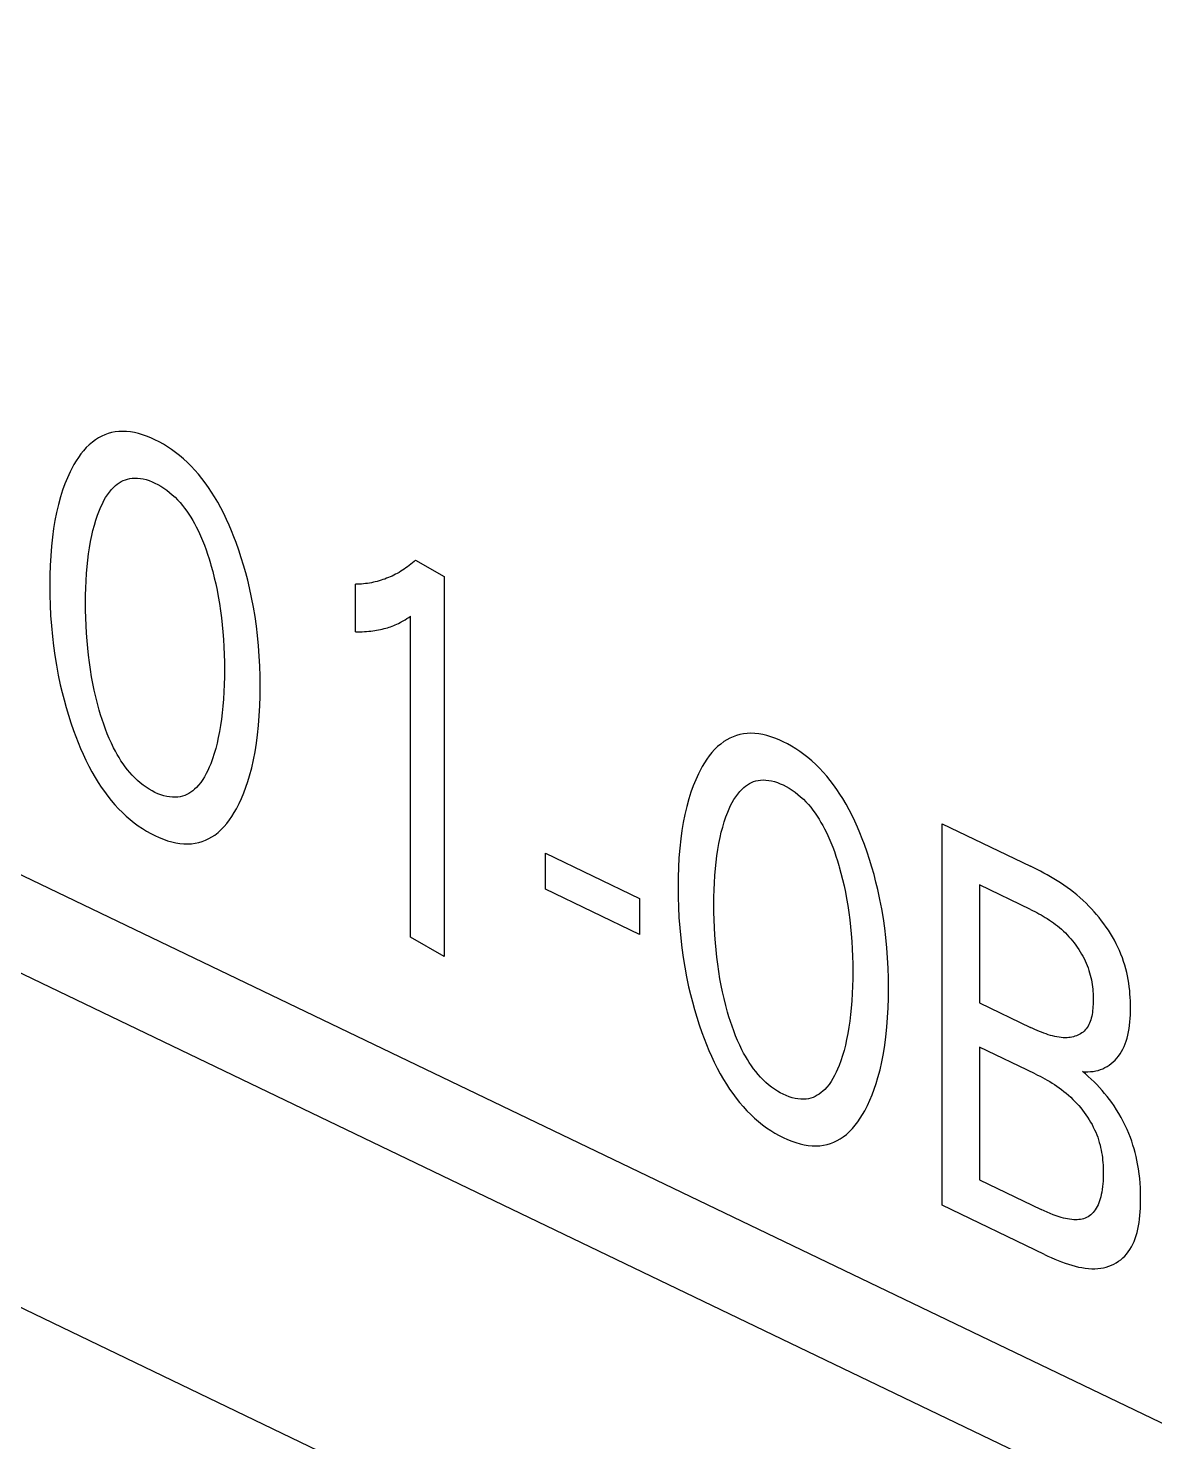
# Model space of a CAD drawing. Extents: x 0 to 420, y 0 to 297.
# Drawn here: x 196.23 to 200.33, y 119.11 to 124.26 of the extents above; entities that cross this region are included whole.
import ezdxf

# ---------------------------------------------------------------- set-up
doc = ezdxf.new("R2010")
doc.units = 0
doc.header["$LTSCALE"] = 23.1
doc.layers.add('40000_ISO', color=7, linetype='CONTINUOUS')

msp = doc.modelspace()

# ---------------------------------------------------------------- linework, layer by layer
at = {"layer": '40000_ISO', "color": 7, "linetype": 'CONTINUOUS'}
for p, q in [((151.239, 142.7894), (204.6505, 117.1157)), ((151.4456, 142.3318), (204.8571, 116.6581)), ((196.4982, 122.7713), (196.487, 122.7653)), ((196.5098, 122.7764), (196.4982, 122.7713)), ((196.5219, 122.7808), (196.5098, 122.7764)), ((196.5345, 122.7842), (196.5219, 122.7808)), ((196.5474, 122.7867), (196.5345, 122.7842)), ((196.5608, 122.7883), (196.5474, 122.7867)), ((196.5746, 122.7888), (196.5608, 122.7883)), ((196.5885, 122.7882), (196.5746, 122.7888)), ((196.6027, 122.7867), (196.5885, 122.7882)), ((196.6172, 122.7842), (196.6027, 122.7867)), ((196.6319, 122.7807), (196.6172, 122.7842)), ((196.6468, 122.7763), (196.6319, 122.7807)), ((196.6618, 122.7711), (196.6468, 122.7763)), ((196.677, 122.765), (196.6618, 122.7711)), ((196.4323, 122.7185), (196.4228, 122.7066)), ((196.4423, 122.7297), (196.4323, 122.7185)), ((196.453, 122.7402), (196.4423, 122.7297)), ((196.4643, 122.7499), (196.453, 122.7402)), ((196.4763, 122.7586), (196.4643, 122.7499)), ((196.487, 122.7653), (196.4763, 122.7586)), ((196.6921, 122.7581), (196.677, 122.765)), ((196.7073, 122.7504), (196.6921, 122.7581)), ((196.7225, 122.7419), (196.7073, 122.7504)), ((196.7376, 122.7327), (196.7225, 122.7419)), ((196.7525, 122.7228), (196.7376, 122.7327)), ((196.7673, 122.7121), (196.7525, 122.7228)), ((196.3973, 122.6677), (196.3946, 122.6628)), ((196.4053, 122.6811), (196.3973, 122.6677)), ((196.4138, 122.6941), (196.4053, 122.6811)), ((196.4228, 122.7066), (196.4138, 122.6941)), ((196.7818, 122.7006), (196.7673, 122.7121)), ((196.796, 122.6885), (196.7818, 122.7006)), ((196.81, 122.6757), (196.796, 122.6885)), ((196.8237, 122.6619), (196.81, 122.6757)), ((196.3735, 122.62), (196.3643, 122.5975)), ((196.3836, 122.6418), (196.3735, 122.62)), ((196.3946, 122.6628), (196.3836, 122.6418)), ((196.5765, 122.6096), (196.5843, 122.6128)), ((196.5843, 122.6128), (196.5924, 122.6154)), ((196.5924, 122.6154), (196.6009, 122.6174)), ((196.6009, 122.6174), (196.6096, 122.6186)), ((196.6096, 122.6186), (196.6192, 122.6191)), ((196.6192, 122.6191), (196.629, 122.6188)), ((196.629, 122.6188), (196.6391, 122.6176)), ((196.6391, 122.6176), (196.6495, 122.6157)), ((196.6495, 122.6157), (196.66, 122.6131)), ((196.66, 122.6131), (196.6706, 122.6097)), ((196.8371, 122.6475), (196.8237, 122.6619)), ((196.8501, 122.6325), (196.8371, 122.6475)), ((196.8627, 122.617), (196.8501, 122.6325)), ((196.8748, 122.601), (196.8627, 122.617)), ((196.356, 122.5743), (196.3484, 122.5504)), ((196.3643, 122.5975), (196.356, 122.5743)), ((196.5192, 122.558), (196.5263, 122.5678)), ((196.5263, 122.5678), (196.534, 122.5771)), ((196.534, 122.5771), (196.5423, 122.5857)), ((196.5423, 122.5857), (196.5485, 122.5914)), ((196.5485, 122.5914), (196.5551, 122.5966)), ((196.5551, 122.5966), (196.5619, 122.6014)), ((196.5619, 122.6014), (196.5691, 122.6058)), ((196.5691, 122.6058), (196.5765, 122.6096)), ((196.6706, 122.6097), (196.6813, 122.6055)), ((196.6813, 122.6055), (196.6921, 122.6007)), ((196.6921, 122.6007), (196.7029, 122.5952)), ((196.7029, 122.5952), (196.7136, 122.589)), ((196.7136, 122.589), (196.7243, 122.5822)), ((196.7243, 122.5822), (196.7348, 122.5747)), ((196.7348, 122.5747), (196.7451, 122.5667)), ((196.7451, 122.5667), (196.7552, 122.5581)), ((196.8864, 122.5847), (196.8748, 122.601)), ((196.8976, 122.568), (196.8864, 122.5847)), ((196.9082, 122.551), (196.8976, 122.568)), ((196.3407, 122.5225), (196.334, 122.4939)), ((196.3484, 122.5504), (196.3407, 122.5225)), ((196.4902, 122.502), (196.4952, 122.5139)), ((196.4952, 122.5139), (196.5006, 122.5255)), ((196.5006, 122.5255), (196.5064, 122.5368)), ((196.5064, 122.5368), (196.5125, 122.5476)), ((196.5125, 122.5476), (196.5192, 122.558)), ((196.7552, 122.5581), (196.7651, 122.549)), ((196.7651, 122.549), (196.7746, 122.5393)), ((196.7746, 122.5393), (196.7834, 122.5296)), ((196.7834, 122.5296), (196.7918, 122.5196)), ((196.7918, 122.5196), (196.7999, 122.5092)), ((196.7999, 122.5092), (196.8077, 122.4985)), ((196.9202, 122.5307), (196.9082, 122.551)), ((196.9315, 122.5102), (196.9202, 122.5307)), ((196.9421, 122.4895), (196.9315, 122.5102)), ((196.3282, 122.4646), (196.3232, 122.4348)), ((196.334, 122.4939), (196.3282, 122.4646)), ((196.4716, 122.4477), (196.4772, 122.4663)), ((196.4772, 122.4663), (196.4834, 122.4844)), ((196.4834, 122.4844), (196.4902, 122.502)), ((196.8077, 122.4985), (196.8152, 122.4875)), ((196.8152, 122.4875), (196.8223, 122.4762)), ((196.8223, 122.4762), (196.8292, 122.4648)), ((196.8292, 122.4648), (196.8357, 122.4533)), ((196.9521, 122.4686), (196.9421, 122.4895)), ((196.9616, 122.4476), (196.9521, 122.4686)), ((196.3232, 122.4348), (196.3191, 122.4044)), ((196.4576, 122.3877), (196.462, 122.4094)), ((196.462, 122.4094), (196.4666, 122.4287)), ((196.4666, 122.4287), (196.4716, 122.4477)), ((196.8357, 122.4533), (196.8419, 122.4417)), ((196.8419, 122.4417), (196.8502, 122.4251)), ((196.8502, 122.4251), (196.8579, 122.4084)), ((196.8579, 122.4084), (196.8651, 122.3917)), ((196.9705, 122.4265), (196.9616, 122.4476)), ((196.979, 122.4054), (196.9705, 122.4265)), ((196.3154, 122.3705), (196.3127, 122.336)), ((196.3191, 122.4044), (196.3154, 122.3705)), ((196.4503, 122.3431), (196.4537, 122.3655)), ((196.4537, 122.3655), (196.4576, 122.3877)), ((196.8651, 122.3917), (196.8717, 122.375)), ((196.8717, 122.375), (196.8779, 122.3582)), ((196.8779, 122.3582), (196.8837, 122.3414)), ((196.987, 122.3842), (196.979, 122.4054)), ((196.9968, 122.3567), (196.987, 122.3842)), ((197.0059, 122.3292), (196.9968, 122.3567)), ((196.3127, 122.336), (196.3108, 122.301)), ((196.4451, 122.2972), (196.4475, 122.3203)), ((196.4475, 122.3203), (196.4503, 122.3431)), ((196.8837, 122.3414), (196.889, 122.3246)), ((196.889, 122.3246), (196.8941, 122.3079)), ((196.8941, 122.3079), (196.8957, 122.3023)), ((197.0143, 122.3018), (197.0059, 122.3292)), ((197.6402, 122.32), (197.7438, 122.2603)), ((196.3097, 122.2656), (196.3093, 122.2299)), ((196.3108, 122.301), (196.3097, 122.2656)), ((196.4414, 122.2452), (196.443, 122.2713)), ((196.443, 122.2713), (196.4451, 122.2972)), ((196.8957, 122.3023), (196.902, 122.2793)), ((196.902, 122.2793), (196.9078, 122.2564)), ((196.9078, 122.2564), (196.9131, 122.2335)), ((197.0221, 122.2744), (197.0143, 122.3018)), ((197.0293, 122.2471), (197.0221, 122.2744)), ((197.7438, 122.2603), (197.7438, 120.8784)), ((196.3093, 122.2299), (196.3096, 122.1932)), ((196.4397, 122.1922), (196.4403, 122.2188)), ((196.4403, 122.2188), (196.4414, 122.2452)), ((196.9131, 122.2335), (196.9179, 122.2108)), ((196.9179, 122.2108), (196.9222, 122.1882)), ((197.0358, 122.2199), (197.0293, 122.2471)), ((197.0435, 122.1847), (197.0358, 122.2199)), ((197.4214, 122.0589), (197.4214, 122.2323)), ((196.3096, 122.1932), (196.3107, 122.1561)), ((196.3107, 122.1561), (196.3126, 122.1187)), ((196.4395, 122.1653), (196.4397, 122.1922)), ((196.4397, 122.1379), (196.4395, 122.1653)), ((196.9222, 122.1882), (196.9267, 122.1622)), ((196.9267, 122.1622), (196.9306, 122.1363)), ((197.0503, 122.1496), (197.0435, 122.1847)), ((197.0561, 122.1147), (197.0503, 122.1496)), ((196.3126, 122.1187), (196.3153, 122.081)), ((196.4403, 122.1103), (196.4397, 122.1379)), ((196.4414, 122.0824), (196.4403, 122.1103)), ((196.9306, 122.1363), (196.9339, 122.1106)), ((196.9339, 122.1106), (196.9368, 122.0851)), ((197.061, 122.0801), (197.0561, 122.1147)), ((197.6215, 120.9489), (197.6215, 122.1161)), ((196.3153, 122.081), (196.3189, 122.0429)), ((196.443, 122.0544), (196.4414, 122.0824)), ((196.445, 122.0261), (196.443, 122.0544)), ((196.9368, 122.0851), (196.9391, 122.0597)), ((196.9391, 122.0597), (196.9412, 122.0319)), ((197.0652, 122.0458), (197.061, 122.0801)), ((196.3189, 122.0429), (196.323, 122.0081)), ((196.323, 122.0081), (196.3279, 121.9731)), ((196.4474, 122.0004), (196.445, 122.0261)), ((196.4502, 121.9745), (196.4474, 122.0004)), ((196.9412, 122.0319), (196.9428, 122.0042)), ((196.9428, 122.0042), (196.9439, 121.9768)), ((197.0688, 122.0083), (197.0652, 122.0458)), ((197.0715, 121.9712), (197.0688, 122.0083)), ((196.3279, 121.9731), (196.3336, 121.9377)), ((196.4535, 121.9484), (196.4502, 121.9745)), ((196.4573, 121.9222), (196.4535, 121.9484)), ((196.9439, 121.9768), (196.9445, 121.9495)), ((196.9445, 121.9495), (196.9447, 121.9225)), ((197.0734, 121.9344), (197.0715, 121.9712)), ((196.3336, 121.9377), (196.3402, 121.9022)), ((196.3402, 121.9022), (196.3478, 121.8664)), ((196.4617, 121.8958), (196.4573, 121.9222)), ((196.4662, 121.8718), (196.4617, 121.8958)), ((196.9446, 121.8952), (196.9439, 121.8682)), ((196.9447, 121.9225), (196.9446, 121.8952)), ((197.0746, 121.898), (197.0734, 121.9344)), ((197.0749, 121.8619), (197.0746, 121.898)), ((191.5296, 121.8474), (207.6683, 114.0899)), ((196.3478, 121.8664), (196.3542, 121.839)), ((196.4712, 121.8476), (196.4662, 121.8718)), ((196.4767, 121.8233), (196.4712, 121.8476)), ((196.9428, 121.8414), (196.9413, 121.8149)), ((196.9439, 121.8682), (196.9428, 121.8414)), ((197.0746, 121.8256), (197.0749, 121.8619)), ((196.3542, 121.839), (196.3613, 121.8114)), ((196.3613, 121.8114), (196.3689, 121.7837)), ((196.4828, 121.7989), (196.4767, 121.8233)), ((196.4895, 121.7744), (196.4828, 121.7989)), ((196.9413, 121.8149), (196.9392, 121.7886)), ((197.0716, 121.7542), (197.0735, 121.7897)), ((197.0735, 121.7897), (197.0746, 121.8256)), ((196.3689, 121.7837), (196.3773, 121.756)), ((196.3773, 121.756), (196.3862, 121.7282)), ((196.4945, 121.7572), (196.4895, 121.7744)), ((196.4999, 121.7401), (196.4945, 121.7572)), ((196.5056, 121.7229), (196.4999, 121.7401)), ((196.9341, 121.7419), (196.9308, 121.719)), ((196.9369, 121.7651), (196.9341, 121.7419)), ((196.9392, 121.7886), (196.9369, 121.7651)), ((197.0689, 121.7191), (197.0716, 121.7542)), ((196.3862, 121.7282), (196.3959, 121.7003)), ((196.3959, 121.7003), (196.4039, 121.6786)), ((196.5118, 121.7057), (196.5056, 121.7229)), ((196.5185, 121.6885), (196.5118, 121.7057)), ((196.5256, 121.6714), (196.5185, 121.6885)), ((196.9269, 121.6965), (196.9225, 121.6743)), ((196.9308, 121.719), (196.9269, 121.6965)), ((197.0653, 121.6846), (197.0689, 121.7191)), ((198.833, 121.6881), (198.8201, 121.6856)), ((198.8464, 121.6896), (198.833, 121.6881)), ((198.8602, 121.6902), (198.8464, 121.6896)), ((198.8741, 121.6896), (198.8602, 121.6902)), ((198.8883, 121.6881), (198.8741, 121.6896)), ((198.9028, 121.6855), (198.8883, 121.6881)), ((196.4039, 121.6786), (196.4123, 121.6569)), ((196.4123, 121.6569), (196.4213, 121.6353)), ((196.4213, 121.6353), (196.4308, 121.6137)), ((196.5334, 121.6543), (196.5256, 121.6714)), ((196.5417, 121.6372), (196.5334, 121.6543)), ((196.5479, 121.6254), (196.5417, 121.6372)), ((196.9131, 121.6352), (196.9076, 121.6162)), ((196.9181, 121.6546), (196.9131, 121.6352)), ((196.9225, 121.6743), (196.9181, 121.6546)), ((197.0564, 121.6233), (197.0612, 121.6537)), ((197.0612, 121.6537), (197.0653, 121.6846)), ((198.7386, 121.6416), (198.7279, 121.6311)), ((198.7499, 121.6512), (198.7386, 121.6416)), ((198.7619, 121.66), (198.7499, 121.6512)), ((198.7726, 121.6667), (198.7619, 121.66)), ((198.7838, 121.6726), (198.7726, 121.6667)), ((198.7954, 121.6778), (198.7838, 121.6726)), ((198.8075, 121.6821), (198.7954, 121.6778)), ((198.8201, 121.6856), (198.8075, 121.6821)), ((198.9175, 121.6821), (198.9028, 121.6855)), ((198.9324, 121.6777), (198.9175, 121.6821)), ((198.9474, 121.6724), (198.9324, 121.6777)), ((198.9626, 121.6664), (198.9474, 121.6724)), ((198.9777, 121.6595), (198.9626, 121.6664)), ((198.9929, 121.6518), (198.9777, 121.6595)), ((199.0081, 121.6433), (198.9929, 121.6518)), ((199.0232, 121.6341), (199.0081, 121.6433)), ((196.4308, 121.6137), (196.4409, 121.5922)), ((196.4409, 121.5922), (196.4516, 121.5709)), ((196.5544, 121.6136), (196.5479, 121.6254)), ((196.5613, 121.602), (196.5544, 121.6136)), ((196.5684, 121.5905), (196.5613, 121.602)), ((196.5759, 121.5793), (196.5684, 121.5905)), ((196.9015, 121.5976), (196.8948, 121.5796)), ((196.9076, 121.6162), (196.9015, 121.5976)), ((197.044, 121.5643), (197.0506, 121.5935)), ((197.0506, 121.5935), (197.0564, 121.6233)), ((198.6994, 121.5955), (198.6909, 121.5825)), ((198.7084, 121.608), (198.6994, 121.5955)), ((198.7179, 121.6199), (198.7084, 121.608)), ((198.7279, 121.6311), (198.7179, 121.6199)), ((199.0381, 121.6241), (199.0232, 121.6341)), ((199.0529, 121.6134), (199.0381, 121.6241)), ((199.0674, 121.602), (199.0529, 121.6134)), ((199.0816, 121.5899), (199.0674, 121.602)), ((199.0956, 121.577), (199.0816, 121.5899)), ((196.4516, 121.5709), (196.463, 121.5498)), ((196.463, 121.5498), (196.4751, 121.5289)), ((196.5837, 121.5684), (196.5759, 121.5793)), ((196.5919, 121.5577), (196.5837, 121.5684)), ((196.6004, 121.5474), (196.5919, 121.5577)), ((196.6092, 121.5375), (196.6004, 121.5474)), ((196.6188, 121.5278), (196.6092, 121.5375)), ((196.8724, 121.5323), (196.8658, 121.5215)), ((196.8786, 121.5436), (196.8724, 121.5323)), ((196.8844, 121.5552), (196.8786, 121.5436)), ((196.8898, 121.5672), (196.8844, 121.5552)), ((196.8948, 121.5796), (196.8898, 121.5672)), ((197.03, 121.5145), (197.0365, 121.5358)), ((197.0365, 121.5358), (197.044, 121.5643)), ((198.6692, 121.5432), (198.6591, 121.5214)), ((198.6802, 121.5642), (198.6692, 121.5432)), ((198.6829, 121.569), (198.6802, 121.5642)), ((198.6909, 121.5825), (198.6829, 121.569)), ((199.1093, 121.5633), (199.0956, 121.577)), ((199.1227, 121.5489), (199.1093, 121.5633)), ((199.1357, 121.5339), (199.1227, 121.5489)), ((199.1483, 121.5183), (199.1357, 121.5339)), ((196.4751, 121.5289), (196.4857, 121.5116)), ((196.4857, 121.5116), (196.4969, 121.4946)), ((196.4969, 121.4946), (196.5086, 121.4779)), ((196.6287, 121.5185), (196.6188, 121.5278)), ((196.6388, 121.5098), (196.6287, 121.5185)), ((196.6492, 121.5016), (196.6388, 121.5098)), ((196.6598, 121.4941), (196.6492, 121.5016)), ((196.6705, 121.4871), (196.6598, 121.4941)), ((196.6813, 121.4809), (196.6705, 121.4871)), ((196.6921, 121.4753), (196.6813, 121.4809)), ((196.8298, 121.4812), (196.823, 121.4762)), ((196.8364, 121.4867), (196.8298, 121.4812)), ((196.8426, 121.4926), (196.8364, 121.4867)), ((196.8509, 121.5016), (196.8426, 121.4926)), ((196.8586, 121.5113), (196.8509, 121.5016)), ((196.8658, 121.5215), (196.8586, 121.5113)), ((197.0153, 121.4733), (197.023, 121.4936)), ((197.023, 121.4936), (197.03, 121.5145)), ((198.6499, 121.4989), (198.6416, 121.4756)), ((198.6591, 121.5214), (198.6499, 121.4989)), ((198.8196, 121.4784), (198.8279, 121.4871)), ((198.8279, 121.4871), (198.8341, 121.4927)), ((198.8341, 121.4927), (198.8407, 121.498)), ((198.8407, 121.498), (198.8475, 121.5028)), ((198.8475, 121.5028), (198.8547, 121.5071)), ((198.8547, 121.5071), (198.8621, 121.5109)), ((198.8621, 121.5109), (198.8699, 121.5142)), ((198.8699, 121.5142), (198.878, 121.5168)), ((198.878, 121.5168), (198.8865, 121.5187)), ((198.8865, 121.5187), (198.8952, 121.52)), ((198.8952, 121.52), (198.9048, 121.5204)), ((198.9048, 121.5204), (198.9146, 121.5201)), ((198.9146, 121.5201), (198.9247, 121.519)), ((198.9247, 121.519), (198.9351, 121.5171)), ((198.9351, 121.5171), (198.9456, 121.5144)), ((198.9456, 121.5144), (198.9562, 121.511)), ((198.9562, 121.511), (198.9669, 121.5069)), ((198.9669, 121.5069), (198.9777, 121.5021)), ((198.9777, 121.5021), (198.9885, 121.4965)), ((198.9885, 121.4965), (198.9992, 121.4903)), ((198.9992, 121.4903), (199.0099, 121.4835)), ((199.0099, 121.4835), (199.0204, 121.4761)), ((199.1604, 121.5024), (199.1483, 121.5183)), ((199.172, 121.486), (199.1604, 121.5024)), ((199.1832, 121.4693), (199.172, 121.486)), ((196.5086, 121.4779), (196.5207, 121.4615)), ((196.5207, 121.4615), (196.5333, 121.4456)), ((196.5333, 121.4456), (196.5464, 121.4303)), ((196.5464, 121.4303), (196.5599, 121.4155)), ((196.703, 121.4704), (196.6921, 121.4753)), ((196.7138, 121.4663), (196.703, 121.4704)), ((196.7245, 121.4629), (196.7138, 121.4663)), ((196.735, 121.4603), (196.7245, 121.4629)), ((196.7454, 121.4585), (196.735, 121.4603)), ((196.7556, 121.4575), (196.7454, 121.4585)), ((196.7655, 121.4573), (196.7556, 121.4575)), ((196.775, 121.4579), (196.7655, 121.4573)), ((196.7838, 121.4593), (196.775, 121.4579)), ((196.7923, 121.4614), (196.7838, 121.4593)), ((196.8005, 121.4642), (196.7923, 121.4614)), ((196.8083, 121.4676), (196.8005, 121.4642)), ((196.8158, 121.4716), (196.8083, 121.4676)), ((196.823, 121.4762), (196.8158, 121.4716)), ((196.9884, 121.4155), (196.998, 121.4342)), ((196.998, 121.4342), (197.007, 121.4534)), ((197.007, 121.4534), (197.0153, 121.4733)), ((198.634, 121.4517), (198.6263, 121.4238)), ((198.6416, 121.4756), (198.634, 121.4517)), ((198.7862, 121.4269), (198.792, 121.4381)), ((198.792, 121.4381), (198.7981, 121.449)), ((198.7981, 121.449), (198.8048, 121.4593)), ((198.8048, 121.4593), (198.8119, 121.4692)), ((198.8119, 121.4692), (198.8196, 121.4784)), ((199.0204, 121.4761), (199.0307, 121.468)), ((199.0307, 121.468), (199.0408, 121.4594)), ((199.0408, 121.4594), (199.0507, 121.4503)), ((199.0507, 121.4503), (199.0602, 121.4407)), ((199.0602, 121.4407), (199.069, 121.431)), ((199.069, 121.431), (199.0774, 121.421)), ((199.1938, 121.4524), (199.1832, 121.4693)), ((199.2058, 121.4321), (199.1938, 121.4524)), ((199.2171, 121.4116), (199.2058, 121.4321)), ((196.5599, 121.4155), (196.5738, 121.4014)), ((196.5738, 121.4014), (196.5878, 121.3884)), ((196.5878, 121.3884), (196.602, 121.3761)), ((196.9631, 121.3749), (196.972, 121.3879)), ((196.972, 121.3879), (196.9804, 121.4015)), ((196.9804, 121.4015), (196.9884, 121.4155)), ((198.6196, 121.3952), (198.6138, 121.366)), ((198.6263, 121.4238), (198.6196, 121.3952)), ((198.7628, 121.3676), (198.769, 121.3857)), ((198.769, 121.3857), (198.7758, 121.4034)), ((198.7758, 121.4034), (198.7808, 121.4153)), ((198.7808, 121.4153), (198.7862, 121.4269)), ((199.0774, 121.421), (199.0855, 121.4105)), ((199.0855, 121.4105), (199.0933, 121.3998)), ((199.0933, 121.3998), (199.1008, 121.3888)), ((199.1008, 121.3888), (199.108, 121.3776)), ((199.108, 121.3776), (199.1148, 121.3662)), ((199.2277, 121.3909), (199.2171, 121.4116)), ((199.2377, 121.37), (199.2277, 121.3909)), ((196.602, 121.3761), (196.6166, 121.3645)), ((196.6166, 121.3645), (196.6314, 121.3537)), ((196.6314, 121.3537), (196.6464, 121.3436)), ((196.6464, 121.3436), (196.6616, 121.3342)), ((196.6616, 121.3342), (196.6768, 121.3257)), ((196.9095, 121.3201), (196.9215, 121.3294)), ((196.9215, 121.3294), (196.9329, 121.3396)), ((196.9329, 121.3396), (196.9436, 121.3506)), ((196.9436, 121.3506), (196.9536, 121.3624)), ((196.9536, 121.3624), (196.9631, 121.3749)), ((198.6088, 121.3362), (198.6047, 121.3058)), ((198.6138, 121.366), (198.6088, 121.3362)), ((198.7476, 121.3108), (198.7522, 121.3301)), ((198.7522, 121.3301), (198.7572, 121.3491)), ((198.7572, 121.3491), (198.7628, 121.3676)), ((199.1148, 121.3662), (199.1213, 121.3547)), ((199.1213, 121.3547), (199.1275, 121.343)), ((199.1275, 121.343), (199.1358, 121.3265)), ((199.1358, 121.3265), (199.1435, 121.3098)), ((199.2472, 121.349), (199.2377, 121.37)), ((199.2561, 121.3279), (199.2472, 121.349)), ((199.2646, 121.3067), (199.2561, 121.3279)), ((199.5555, 121.3611), (199.877, 121.2065)), ((199.5555, 119.973), (199.5555, 121.3611)), ((196.6768, 121.3257), (196.6921, 121.3179)), ((196.6921, 121.3179), (196.7075, 121.3109)), ((196.7075, 121.3109), (196.7227, 121.3048)), ((196.7227, 121.3048), (196.7379, 121.2995)), ((196.7379, 121.2995), (196.753, 121.2952)), ((196.753, 121.2952), (196.7678, 121.2918)), ((196.7678, 121.2918), (196.7824, 121.2894)), ((196.7824, 121.2894), (196.7968, 121.2879)), ((196.7968, 121.2879), (196.8107, 121.2876)), ((196.8107, 121.2876), (196.8247, 121.2883)), ((196.8247, 121.2883), (196.8382, 121.29)), ((196.8382, 121.29), (196.8512, 121.2928)), ((196.8512, 121.2928), (196.8638, 121.2966)), ((196.8638, 121.2966), (196.876, 121.3013)), ((196.876, 121.3013), (196.8877, 121.3068)), ((196.8877, 121.3068), (196.8988, 121.3131)), ((196.8988, 121.3131), (196.9095, 121.3201)), ((198.6047, 121.3058), (198.601, 121.2718)), ((198.7393, 121.2669), (198.7432, 121.289)), ((198.7432, 121.289), (198.7476, 121.3108)), ((199.1435, 121.3098), (199.1507, 121.2931)), ((199.1507, 121.2931), (199.1573, 121.2763)), ((199.1573, 121.2763), (199.1635, 121.2596)), ((199.2726, 121.2856), (199.2646, 121.3067)), ((199.2824, 121.258), (199.2726, 121.2856)), ((198.1129, 121.2537), (198.4549, 121.0894)), ((198.1129, 121.1229), (198.1129, 121.2537)), ((198.5983, 121.2373), (198.5964, 121.2024)), ((198.601, 121.2718), (198.5983, 121.2373)), ((198.7331, 121.2216), (198.7359, 121.2444)), ((198.7359, 121.2444), (198.7393, 121.2669)), ((199.1635, 121.2596), (199.1693, 121.2428)), ((199.1693, 121.2428), (199.1746, 121.226)), ((199.1746, 121.226), (199.1797, 121.2092)), ((199.2915, 121.2306), (199.2824, 121.258)), ((199.2999, 121.2031), (199.2915, 121.2306)), ((198.5964, 121.2024), (198.5953, 121.167)), ((198.727, 121.1466), (198.7286, 121.1727)), ((198.7286, 121.1727), (198.7307, 121.1985)), ((198.7307, 121.1985), (198.7331, 121.2216)), ((199.1797, 121.2092), (199.1813, 121.2037)), ((199.1813, 121.2037), (199.1876, 121.1807)), ((199.1876, 121.1807), (199.1934, 121.1577)), ((199.3077, 121.1758), (199.2999, 121.2031)), ((199.3149, 121.1485), (199.3077, 121.1758)), ((199.8891, 121.2006), (199.877, 121.2065)), ((199.9013, 121.1946), (199.8891, 121.2006)), ((199.9134, 121.1883), (199.9013, 121.1946)), ((199.9256, 121.1818), (199.9134, 121.1883)), ((199.9378, 121.1751), (199.9256, 121.1818)), ((199.9499, 121.1682), (199.9378, 121.1751)), ((198.4549, 120.9585), (198.1129, 121.1229)), ((198.5953, 121.167), (198.5949, 121.1312)), ((198.5949, 121.1312), (198.5952, 121.0945)), ((198.726, 121.1202), (198.727, 121.1466)), ((199.1934, 121.1577), (199.1987, 121.1349)), ((199.1987, 121.1349), (199.2035, 121.1122)), ((199.3214, 121.1213), (199.3149, 121.1485)), ((199.3291, 121.086), (199.3214, 121.1213)), ((199.877, 121.0491), (199.6913, 121.1384)), ((199.6913, 121.1384), (199.6913, 120.7095)), ((199.9621, 121.161), (199.9499, 121.1682)), ((199.9742, 121.1535), (199.9621, 121.161)), ((199.9862, 121.1458), (199.9742, 121.1535)), ((199.9982, 121.1377), (199.9862, 121.1458)), ((200.0101, 121.1294), (199.9982, 121.1377)), ((200.0219, 121.1207), (200.0101, 121.1294)), ((200.0336, 121.1116), (200.0219, 121.1207)), ((198.4549, 121.0894), (198.4549, 120.9585)), ((198.5952, 121.0945), (198.5963, 121.0575)), ((198.7251, 121.0667), (198.7253, 121.0935)), ((198.7253, 121.0935), (198.726, 121.1202)), ((199.2035, 121.1122), (199.2078, 121.0896)), ((199.2078, 121.0896), (199.2123, 121.0635)), ((199.3359, 121.0509), (199.3291, 121.086)), ((200.0452, 121.1022), (200.0336, 121.1116)), ((200.0567, 121.0924), (200.0452, 121.1022)), ((200.068, 121.0822), (200.0567, 121.0924)), ((200.0792, 121.0715), (200.068, 121.0822)), ((200.089, 121.0617), (200.0792, 121.0715)), ((198.5963, 121.0575), (198.5982, 121.0201)), ((198.5982, 121.0201), (198.6009, 120.9824)), ((198.7253, 121.0393), (198.7251, 121.0667)), ((198.7259, 121.0116), (198.7253, 121.0393)), ((199.2123, 121.0635), (199.2162, 121.0377)), ((199.2162, 121.0377), (199.2195, 121.012)), ((199.3417, 121.0161), (199.3359, 121.0509)), ((199.877, 121.0491), (199.8846, 121.0454)), ((199.8846, 121.0454), (199.8923, 121.0416)), ((199.8923, 121.0416), (199.8999, 121.0377)), ((199.8999, 121.0377), (199.9075, 121.0336)), ((199.9075, 121.0336), (199.9152, 121.0293)), ((199.9152, 121.0293), (199.9228, 121.025)), ((199.9228, 121.025), (199.9305, 121.0204)), ((199.9305, 121.0204), (199.938, 121.0157)), ((200.0986, 121.0516), (200.089, 121.0617)), ((200.1081, 121.0411), (200.0986, 121.0516)), ((200.1174, 121.0304), (200.1081, 121.0411)), ((200.1265, 121.0194), (200.1174, 121.0304)), ((200.1353, 121.0082), (200.1265, 121.0194)), ((198.6009, 120.9824), (198.6045, 120.9443)), ((198.727, 120.9838), (198.7259, 121.0116)), ((198.7286, 120.9558), (198.727, 120.9838)), ((199.2195, 121.012), (199.2224, 120.9865)), ((199.2224, 120.9865), (199.2247, 120.9611)), ((199.3466, 120.9815), (199.3417, 121.0161)), ((199.3508, 120.9472), (199.3466, 120.9815)), ((199.938, 121.0157), (199.9456, 121.0108)), ((199.9456, 121.0108), (199.9531, 121.0056)), ((199.9531, 121.0056), (199.9606, 121.0003)), ((199.9606, 121.0003), (199.968, 120.9948)), ((199.968, 120.9948), (199.9753, 120.9891)), ((199.9753, 120.9891), (199.9826, 120.9831)), ((199.9826, 120.9831), (199.9897, 120.9769)), ((199.9897, 120.9769), (199.9968, 120.9704)), ((199.9968, 120.9704), (200.0037, 120.9636)), ((200.1439, 120.9967), (200.1353, 121.0082)), ((200.1522, 120.9851), (200.1439, 120.9967)), ((200.1601, 120.9733), (200.1522, 120.9851)), ((200.1678, 120.9613), (200.1601, 120.9733)), ((197.7438, 120.8784), (197.6215, 120.9489)), ((198.6045, 120.9443), (198.6086, 120.9095)), ((198.7306, 120.9275), (198.7286, 120.9558)), ((198.733, 120.9018), (198.7306, 120.9275)), ((199.2247, 120.9611), (199.2268, 120.9332)), ((199.2268, 120.9332), (199.2284, 120.9056)), ((199.3544, 120.9097), (199.3508, 120.9472)), ((200.0037, 120.9636), (200.0103, 120.9568)), ((200.0103, 120.9568), (200.0169, 120.9498)), ((200.0169, 120.9498), (200.0232, 120.9426)), ((200.0232, 120.9426), (200.0294, 120.9351)), ((200.0294, 120.9351), (200.0355, 120.9275)), ((200.0355, 120.9275), (200.0413, 120.9197)), ((200.0413, 120.9197), (200.047, 120.9117)), ((200.1751, 120.9492), (200.1678, 120.9613)), ((200.182, 120.937), (200.1751, 120.9492)), ((200.1886, 120.9246), (200.182, 120.937)), ((200.1947, 120.9122), (200.1886, 120.9246)), ((198.6086, 120.9095), (198.6135, 120.8744)), ((198.6135, 120.8744), (198.6192, 120.8391)), ((198.7358, 120.8759), (198.733, 120.9018)), ((198.7391, 120.8498), (198.7358, 120.8759)), ((199.2284, 120.9056), (199.2295, 120.8781)), ((199.2295, 120.8781), (199.2301, 120.8509)), ((199.3571, 120.8726), (199.3544, 120.9097)), ((199.3591, 120.8358), (199.3571, 120.8726)), ((200.047, 120.9117), (200.0524, 120.9036)), ((200.0524, 120.9036), (200.0576, 120.8954)), ((200.0576, 120.8954), (200.0626, 120.8871)), ((200.0626, 120.8871), (200.0673, 120.8788)), ((200.0673, 120.8788), (200.0717, 120.8703)), ((200.0717, 120.8703), (200.0759, 120.8618)), ((200.2004, 120.8998), (200.1947, 120.9122)), ((200.206, 120.8866), (200.2004, 120.8998)), ((200.2111, 120.8733), (200.206, 120.8866)), ((200.2157, 120.8601), (200.2111, 120.8733)), ((198.6192, 120.8391), (198.6258, 120.8036)), ((198.7429, 120.8236), (198.7391, 120.8498)), ((198.7473, 120.7972), (198.7429, 120.8236)), ((199.2301, 120.8509), (199.2304, 120.8238)), ((199.2304, 120.8238), (199.2302, 120.7966)), ((199.3602, 120.7993), (199.3591, 120.8358)), ((200.0759, 120.8618), (200.0797, 120.8533)), ((200.0797, 120.8533), (200.0833, 120.8447)), ((200.0833, 120.8447), (200.0865, 120.8362)), ((200.0865, 120.8362), (200.0894, 120.8276)), ((200.0894, 120.8276), (200.0921, 120.819)), ((200.0921, 120.819), (200.0944, 120.8104)), ((200.2198, 120.8468), (200.2157, 120.8601)), ((200.2235, 120.8335), (200.2198, 120.8468)), ((200.2268, 120.8203), (200.2235, 120.8335)), ((200.2297, 120.8071), (200.2268, 120.8203)), ((198.6258, 120.8036), (198.6334, 120.7678)), ((198.6334, 120.7678), (198.6398, 120.7403)), ((198.7518, 120.7731), (198.7473, 120.7972)), ((198.7568, 120.749), (198.7518, 120.7731)), ((199.2295, 120.7696), (199.2284, 120.7428)), ((199.2302, 120.7966), (199.2295, 120.7696)), ((199.3605, 120.7632), (199.3602, 120.7993)), ((199.3602, 120.7269), (199.3605, 120.7632)), ((200.0944, 120.8104), (200.0965, 120.8019)), ((200.0965, 120.8019), (200.0983, 120.7933)), ((200.0983, 120.7933), (200.0999, 120.7848)), ((200.0999, 120.7848), (200.1013, 120.7763)), ((200.1013, 120.7763), (200.1024, 120.7679)), ((200.1024, 120.7679), (200.1033, 120.7595)), ((200.2322, 120.7939), (200.2297, 120.8071)), ((200.2344, 120.7808), (200.2322, 120.7939)), ((200.2362, 120.7677), (200.2344, 120.7808)), ((200.2377, 120.7547), (200.2362, 120.7677)), ((198.6398, 120.7403), (198.6469, 120.7127)), ((198.6469, 120.7127), (198.6546, 120.6851)), ((198.7623, 120.7247), (198.7568, 120.749)), ((198.7684, 120.7003), (198.7623, 120.7247)), ((199.2269, 120.7162), (199.2248, 120.69)), ((199.2284, 120.7428), (199.2269, 120.7162)), ((199.3591, 120.691), (199.3602, 120.7269)), ((199.6913, 120.7095), (199.877, 120.6202)), ((200.1033, 120.7595), (200.104, 120.7511)), ((200.104, 120.7511), (200.1045, 120.7428)), ((200.1045, 120.7428), (200.1049, 120.7345)), ((200.1049, 120.7106), (200.1047, 120.7031)), ((200.1049, 120.7345), (200.105, 120.7263)), ((200.105, 120.7182), (200.1049, 120.7106)), ((200.105, 120.7263), (200.105, 120.7182)), ((200.2388, 120.7418), (200.2377, 120.7547)), ((200.2397, 120.729), (200.2388, 120.7418)), ((200.2404, 120.7163), (200.2397, 120.729)), ((200.2407, 120.7037), (200.2404, 120.7163)), ((198.6546, 120.6851), (198.6629, 120.6573)), ((198.7751, 120.6757), (198.7684, 120.7003)), ((198.7801, 120.6586), (198.7751, 120.6757)), ((198.7855, 120.6414), (198.7801, 120.6586)), ((199.2225, 120.6665), (199.2197, 120.6433)), ((199.2248, 120.69), (199.2225, 120.6665)), ((199.3572, 120.6555), (199.3591, 120.691)), ((200.0995, 120.6605), (200.0979, 120.654)), ((200.1008, 120.6672), (200.0995, 120.6605)), ((200.1019, 120.6741), (200.1008, 120.6672)), ((200.1029, 120.6811), (200.1019, 120.6741)), ((200.1036, 120.6883), (200.1029, 120.6811)), ((200.1042, 120.6956), (200.1036, 120.6883)), ((200.1047, 120.7031), (200.1042, 120.6956)), ((200.2397, 120.6524), (200.2404, 120.6652)), ((200.2404, 120.6652), (200.2408, 120.6781)), ((200.2409, 120.6913), (200.2407, 120.7037)), ((200.2408, 120.6781), (200.2409, 120.6913)), ((198.6629, 120.6573), (198.6718, 120.6295)), ((198.6718, 120.6295), (198.6815, 120.6017)), ((198.7912, 120.6242), (198.7855, 120.6414)), ((198.7974, 120.607), (198.7912, 120.6242)), ((198.8041, 120.5899), (198.7974, 120.607)), ((199.2164, 120.6204), (199.2125, 120.5978)), ((199.2197, 120.6433), (199.2164, 120.6204)), ((199.3509, 120.586), (199.3545, 120.6205)), ((199.3545, 120.6205), (199.3572, 120.6555)), ((199.8851, 120.6164), (199.877, 120.6202)), ((199.8932, 120.6127), (199.8851, 120.6164)), ((199.9013, 120.6091), (199.8932, 120.6127)), ((199.9093, 120.6056), (199.9013, 120.6091)), ((200.0723, 120.6069), (200.0682, 120.6033)), ((200.0761, 120.6108), (200.0723, 120.6069)), ((200.0797, 120.615), (200.0761, 120.6108)), ((200.0832, 120.6198), (200.0797, 120.615)), ((200.0863, 120.6248), (200.0832, 120.6198)), ((200.0891, 120.6301), (200.0863, 120.6248)), ((200.0917, 120.6357), (200.0891, 120.6301)), ((200.094, 120.6415), (200.0917, 120.6357)), ((200.0961, 120.6476), (200.094, 120.6415)), ((200.0979, 120.654), (200.0961, 120.6476)), ((200.2338, 120.6037), (200.2358, 120.6155)), ((200.2358, 120.6155), (200.2375, 120.6275)), ((200.2375, 120.6275), (200.2388, 120.6398)), ((200.2388, 120.6398), (200.2397, 120.6524)), ((198.6815, 120.6017), (198.6895, 120.58)), ((198.6895, 120.58), (198.6979, 120.5583)), ((198.6979, 120.5583), (198.7069, 120.5366)), ((198.8112, 120.5727), (198.8041, 120.5899)), ((198.819, 120.5556), (198.8112, 120.5727)), ((198.8273, 120.5386), (198.819, 120.5556)), ((199.2037, 120.5559), (199.1987, 120.5365)), ((199.2081, 120.5757), (199.2037, 120.5559)), ((199.2125, 120.5978), (199.2081, 120.5757)), ((199.342, 120.5247), (199.3468, 120.5551)), ((199.3468, 120.5551), (199.3509, 120.586)), ((199.9174, 120.6023), (199.9093, 120.6056)), ((199.9255, 120.5992), (199.9174, 120.6023)), ((199.9336, 120.5962), (199.9255, 120.5992)), ((199.9416, 120.5935), (199.9336, 120.5962)), ((199.9496, 120.5911), (199.9416, 120.5935)), ((199.9575, 120.5889), (199.9496, 120.5911)), ((199.9654, 120.587), (199.9575, 120.5889)), ((199.9733, 120.5853), (199.9654, 120.587)), ((199.981, 120.5841), (199.9733, 120.5853)), ((199.9887, 120.5831), (199.981, 120.5841)), ((199.9962, 120.5826), (199.9887, 120.5831)), ((200.0037, 120.5824), (199.9962, 120.5826)), ((200.0098, 120.5825), (200.0037, 120.5824)), ((200.0159, 120.583), (200.0098, 120.5825)), ((200.0218, 120.5837), (200.0159, 120.583)), ((200.0276, 120.5847), (200.0218, 120.5837)), ((200.0333, 120.586), (200.0276, 120.5847)), ((200.0388, 120.5876), (200.0333, 120.586)), ((200.0442, 120.5895), (200.0388, 120.5876)), ((200.0494, 120.5917), (200.0442, 120.5895)), ((200.0544, 120.5941), (200.0494, 120.5917)), ((200.0592, 120.5969), (200.0544, 120.5941)), ((200.0638, 120.5999), (200.0592, 120.5969)), ((200.0682, 120.6033), (200.0638, 120.5999)), ((200.2174, 120.5502), (200.2214, 120.5597)), ((200.2214, 120.5597), (200.2252, 120.5702)), ((200.2252, 120.5702), (200.2285, 120.5811)), ((200.2285, 120.5811), (200.2313, 120.5922)), ((200.2313, 120.5922), (200.2338, 120.6037)), ((198.7069, 120.5366), (198.7164, 120.5151)), ((198.7164, 120.5151), (198.7265, 120.4936)), ((198.8335, 120.5268), (198.8273, 120.5386)), ((198.84, 120.515), (198.8335, 120.5268)), ((198.8469, 120.5034), (198.84, 120.515)), ((198.854, 120.4919), (198.8469, 120.5034)), ((199.1932, 120.5176), (199.1871, 120.499)), ((199.1987, 120.5365), (199.1932, 120.5176)), ((199.3362, 120.4949), (199.342, 120.5247)), ((199.8939, 120.4508), (199.6913, 120.5482)), ((199.6913, 120.5482), (199.6913, 120.0652)), ((200.1847, 120.501), (200.1911, 120.5081)), ((200.1911, 120.5081), (200.1972, 120.5157)), ((200.1972, 120.5157), (200.2029, 120.5237)), ((200.2029, 120.5237), (200.2081, 120.5321)), ((200.2081, 120.5321), (200.213, 120.541)), ((200.213, 120.541), (200.2174, 120.5502)), ((198.7265, 120.4936), (198.7372, 120.4723)), ((198.7372, 120.4723), (198.7486, 120.4512)), ((198.8615, 120.4807), (198.854, 120.4919)), ((198.8693, 120.4697), (198.8615, 120.4807)), ((198.8775, 120.4591), (198.8693, 120.4697)), ((198.886, 120.4488), (198.8775, 120.4591)), ((199.17, 120.4566), (199.1642, 120.4449)), ((199.1754, 120.4686), (199.17, 120.4566)), ((199.1804, 120.4809), (199.1754, 120.4686)), ((199.1871, 120.499), (199.1804, 120.4809)), ((199.3221, 120.4372), (199.3296, 120.4657)), ((199.3296, 120.4657), (199.3362, 120.4949)), ((200.0656, 120.4597), (200.0759, 120.4589)), ((200.0765, 120.4508), (200.0656, 120.4597)), ((200.0759, 120.4589), (200.0859, 120.4587)), ((200.0859, 120.4587), (200.0956, 120.4591)), ((200.0956, 120.4591), (200.105, 120.4601)), ((200.105, 120.4601), (200.1142, 120.4617)), ((200.1142, 120.4617), (200.123, 120.4638)), ((200.123, 120.4638), (200.1316, 120.4666)), ((200.1316, 120.4666), (200.1399, 120.4698)), ((200.1399, 120.4698), (200.1479, 120.4736)), ((200.1479, 120.4736), (200.1556, 120.4778)), ((200.1556, 120.4778), (200.163, 120.4825)), ((200.163, 120.4825), (200.1706, 120.4882)), ((200.1706, 120.4882), (200.1778, 120.4943)), ((200.1778, 120.4943), (200.1847, 120.501)), ((198.7486, 120.4512), (198.7607, 120.4303)), ((198.7607, 120.4303), (198.7713, 120.413)), ((198.7713, 120.413), (198.7825, 120.3959)), ((198.8948, 120.4389), (198.886, 120.4488)), ((198.9044, 120.4291), (198.8948, 120.4389)), ((198.9143, 120.4198), (198.9044, 120.4291)), ((198.9244, 120.4111), (198.9143, 120.4198)), ((198.9348, 120.403), (198.9244, 120.4111)), ((198.9454, 120.3954), (198.9348, 120.403)), ((199.1365, 120.403), (199.1282, 120.394)), ((199.1442, 120.4127), (199.1365, 120.403)), ((199.1514, 120.4229), (199.1442, 120.4127)), ((199.1581, 120.4337), (199.1514, 120.4229)), ((199.1642, 120.4449), (199.1581, 120.4337)), ((199.3086, 120.395), (199.3156, 120.4159)), ((199.3156, 120.4159), (199.3221, 120.4372)), ((199.8939, 120.4508), (199.9027, 120.4465)), ((199.9027, 120.4465), (199.9115, 120.4421)), ((199.9115, 120.4421), (199.9203, 120.4375)), ((199.9203, 120.4375), (199.9291, 120.4327)), ((199.9291, 120.4327), (199.9379, 120.4278)), ((199.9379, 120.4278), (199.9468, 120.4227)), ((199.9468, 120.4227), (199.9555, 120.4174)), ((199.9555, 120.4174), (199.9643, 120.4118)), ((199.9643, 120.4118), (199.973, 120.406)), ((199.973, 120.406), (199.9816, 120.4)), ((200.0872, 120.4415), (200.0765, 120.4508)), ((200.0978, 120.4319), (200.0872, 120.4415)), ((200.1082, 120.4219), (200.0978, 120.4319)), ((200.1181, 120.4119), (200.1082, 120.4219)), ((200.1278, 120.4016), (200.1181, 120.4119)), ((200.1373, 120.391), (200.1278, 120.4016)), ((198.7825, 120.3959), (198.7942, 120.3792)), ((198.7942, 120.3792), (198.8063, 120.3629)), ((198.8063, 120.3629), (198.8189, 120.347)), ((198.9561, 120.3885), (198.9454, 120.3954)), ((198.9669, 120.3822), (198.9561, 120.3885)), ((198.9777, 120.3767), (198.9669, 120.3822)), ((198.9886, 120.3718), (198.9777, 120.3767)), ((198.9994, 120.3677), (198.9886, 120.3718)), ((199.0101, 120.3643), (198.9994, 120.3677)), ((199.0207, 120.3617), (199.0101, 120.3643)), ((199.031, 120.3599), (199.0207, 120.3617)), ((199.0412, 120.3588), (199.031, 120.3599)), ((199.0511, 120.3586), (199.0412, 120.3588)), ((199.0606, 120.3592), (199.0511, 120.3586)), ((199.0694, 120.3606), (199.0606, 120.3592)), ((199.0779, 120.3627), (199.0694, 120.3606)), ((199.0861, 120.3655), (199.0779, 120.3627)), ((199.0939, 120.369), (199.0861, 120.3655)), ((199.1014, 120.373), (199.0939, 120.369)), ((199.1086, 120.3776), (199.1014, 120.373)), ((199.1154, 120.3826), (199.1086, 120.3776)), ((199.122, 120.3881), (199.1154, 120.3826)), ((199.1282, 120.394), (199.122, 120.3881)), ((199.2836, 120.3356), (199.2926, 120.3548)), ((199.2926, 120.3548), (199.3009, 120.3746)), ((199.3009, 120.3746), (199.3086, 120.395)), ((199.9816, 120.4), (199.9902, 120.3937)), ((199.9902, 120.3937), (199.9987, 120.3872)), ((199.9987, 120.3872), (200.0071, 120.3803)), ((200.0071, 120.3803), (200.0153, 120.3732)), ((200.0153, 120.3732), (200.0235, 120.3658)), ((200.0235, 120.3658), (200.0315, 120.358)), ((200.0315, 120.358), (200.0388, 120.3507)), ((200.0388, 120.3507), (200.0458, 120.3431)), ((200.1466, 120.3801), (200.1373, 120.391)), ((200.1556, 120.369), (200.1466, 120.3801)), ((200.1644, 120.3577), (200.1556, 120.369)), ((200.1729, 120.3462), (200.1644, 120.3577)), ((198.8189, 120.347), (198.832, 120.3317)), ((198.832, 120.3317), (198.8455, 120.3169)), ((198.8455, 120.3169), (198.8594, 120.3028)), ((198.8594, 120.3028), (198.8734, 120.2898)), ((199.2576, 120.2893), (199.266, 120.3029)), ((199.266, 120.3029), (199.274, 120.3169)), ((199.274, 120.3169), (199.2836, 120.3356)), ((200.0458, 120.3431), (200.0527, 120.3353)), ((200.0527, 120.3353), (200.0595, 120.3272)), ((200.0595, 120.3272), (200.0661, 120.319)), ((200.0661, 120.319), (200.0724, 120.3105)), ((200.0724, 120.3105), (200.0786, 120.3019)), ((200.0786, 120.3019), (200.0845, 120.2932)), ((200.181, 120.3344), (200.1729, 120.3462)), ((200.19, 120.3206), (200.181, 120.3344)), ((200.1986, 120.3066), (200.19, 120.3206)), ((200.2067, 120.2924), (200.1986, 120.3066)), ((198.8734, 120.2898), (198.8876, 120.2775)), ((198.8876, 120.2775), (198.9022, 120.2659)), ((198.9022, 120.2659), (198.917, 120.255)), ((198.917, 120.255), (198.932, 120.2449)), ((199.2185, 120.241), (199.2292, 120.252)), ((199.2292, 120.252), (199.2392, 120.2638)), ((199.2392, 120.2638), (199.2487, 120.2762)), ((199.2487, 120.2762), (199.2576, 120.2893)), ((200.0845, 120.2932), (200.0902, 120.2843)), ((200.0902, 120.2843), (200.0956, 120.2753)), ((200.0956, 120.2753), (200.1007, 120.2663)), ((200.1007, 120.2663), (200.1055, 120.2571)), ((200.1055, 120.2571), (200.11, 120.2479)), ((200.11, 120.2479), (200.1141, 120.2387)), ((200.2144, 120.2779), (200.2067, 120.2924)), ((200.2216, 120.2634), (200.2144, 120.2779)), ((200.2284, 120.2487), (200.2216, 120.2634)), ((200.2346, 120.234), (200.2284, 120.2487)), ((198.932, 120.2449), (198.9472, 120.2356)), ((198.9472, 120.2356), (198.9624, 120.227)), ((198.9624, 120.227), (198.9777, 120.2193)), ((198.9777, 120.2193), (198.9931, 120.2123)), ((198.9931, 120.2123), (199.0083, 120.2062)), ((199.0083, 120.2062), (199.0235, 120.2009)), ((199.0235, 120.2009), (199.0386, 120.1966)), ((199.0386, 120.1966), (199.0534, 120.1932)), ((199.1368, 120.1942), (199.1494, 120.198)), ((199.1494, 120.198), (199.1616, 120.2026)), ((199.1616, 120.2026), (199.1733, 120.2081)), ((199.1733, 120.2081), (199.1844, 120.2144)), ((199.1844, 120.2144), (199.1951, 120.2215)), ((199.1951, 120.2215), (199.2071, 120.2308)), ((199.2071, 120.2308), (199.2185, 120.241)), ((200.1141, 120.2387), (200.1179, 120.2294)), ((200.1179, 120.2294), (200.1214, 120.2201)), ((200.1214, 120.2201), (200.1245, 120.2108)), ((200.1245, 120.2108), (200.1273, 120.2014)), ((200.1273, 120.2014), (200.1299, 120.1921)), ((200.2401, 120.22), (200.2346, 120.234)), ((200.2451, 120.2061), (200.2401, 120.22)), ((200.2497, 120.1921), (200.2451, 120.2061)), ((199.0534, 120.1932), (199.068, 120.1907)), ((199.068, 120.1907), (199.0824, 120.1893)), ((199.0824, 120.1893), (199.0963, 120.1889)), ((199.0963, 120.1889), (199.1103, 120.1896)), ((199.1103, 120.1896), (199.1238, 120.1914)), ((199.1238, 120.1914), (199.1368, 120.1942)), ((200.1299, 120.1921), (200.1321, 120.1829)), ((200.1321, 120.1829), (200.134, 120.1736)), ((200.134, 120.1736), (200.1357, 120.1644)), ((200.1357, 120.1644), (200.1372, 120.1552)), ((200.1372, 120.1552), (200.1384, 120.1461)), ((200.1384, 120.1461), (200.1394, 120.137)), ((200.2538, 120.1782), (200.2497, 120.1921)), ((200.2576, 120.1643), (200.2538, 120.1782)), ((200.261, 120.1505), (200.2576, 120.1643)), ((200.2641, 120.1368), (200.261, 120.1505)), ((200.1394, 120.137), (200.1402, 120.128)), ((200.1402, 120.128), (200.1408, 120.119)), ((200.1408, 120.119), (200.1412, 120.1101)), ((200.1412, 120.1101), (200.1415, 120.1013)), ((200.1415, 120.1013), (200.1416, 120.0926)), ((200.1416, 120.0926), (200.1416, 120.0819)), ((200.2667, 120.1231), (200.2641, 120.1368)), ((200.2697, 120.1053), (200.2667, 120.1231)), ((200.2722, 120.0877), (200.2697, 120.1053)), ((199.6913, 120.0652), (199.9158, 119.9573)), ((200.1391, 120.0407), (200.1378, 120.0308)), ((200.1401, 120.0507), (200.1391, 120.0407)), ((200.1408, 120.0609), (200.1401, 120.0507)), ((200.1413, 120.0713), (200.1408, 120.0609)), ((200.1416, 120.0819), (200.1413, 120.0713)), ((200.2741, 120.0703), (200.2722, 120.0877)), ((200.2756, 120.053), (200.2741, 120.0703)), ((200.2766, 120.0358), (200.2756, 120.053)), ((200.1281, 119.989), (200.1256, 119.9818)), ((200.1304, 119.9963), (200.1281, 119.989)), ((200.1325, 120.0039), (200.1304, 119.9963)), ((200.1343, 120.0116), (200.1325, 120.0039)), ((200.1362, 120.0211), (200.1343, 120.0116)), ((200.1378, 120.0308), (200.1362, 120.0211)), ((200.2772, 120.0187), (200.2766, 120.0358)), ((200.2774, 120.0018), (200.2772, 120.0187)), ((200.2774, 119.9883), (200.2774, 120.0018)), ((199.9277, 119.7941), (199.5555, 119.973)), ((199.9267, 119.9521), (199.9158, 119.9573)), ((199.9376, 119.9473), (199.9267, 119.9521)), ((199.9485, 119.9427), (199.9376, 119.9473)), ((199.9594, 119.9384), (199.9485, 119.9427)), ((199.9702, 119.9345), (199.9594, 119.9384)), ((200.096, 119.9379), (200.0913, 119.9342)), ((200.1005, 119.9419), (200.096, 119.9379)), ((200.1047, 119.9463), (200.1005, 119.9419)), ((200.1086, 119.9509), (200.1047, 119.9463)), ((200.1122, 119.9559), (200.1086, 119.9509)), ((200.1161, 119.9619), (200.1122, 119.9559)), ((200.1195, 119.9683), (200.1161, 119.9619)), ((200.1227, 119.9749), (200.1195, 119.9683)), ((200.1256, 119.9818), (200.1227, 119.9749)), ((200.2749, 119.9355), (200.2759, 119.9485)), ((200.2759, 119.9485), (200.2767, 119.9617)), ((200.2767, 119.9617), (200.2772, 119.9749)), ((200.2772, 119.9749), (200.2774, 119.9883)), ((199.981, 119.9309), (199.9702, 119.9345)), ((199.9888, 119.9286), (199.981, 119.9309)), ((199.9965, 119.9265), (199.9888, 119.9286)), ((200.0042, 119.9247), (199.9965, 119.9265)), ((200.0119, 119.9231), (200.0042, 119.9247)), ((200.0194, 119.9219), (200.0119, 119.9231)), ((200.0269, 119.921), (200.0194, 119.9219)), ((200.0343, 119.9204), (200.0269, 119.921)), ((200.0406, 119.9202), (200.0343, 119.9204)), ((200.0468, 119.9203), (200.0406, 119.9202)), ((200.0528, 119.9207), (200.0468, 119.9203)), ((200.0588, 119.9214), (200.0528, 119.9207)), ((200.0645, 119.9225), (200.0588, 119.9214)), ((200.0701, 119.9239), (200.0645, 119.9225)), ((200.0755, 119.9257), (200.0701, 119.9239)), ((200.081, 119.9281), (200.0755, 119.9257)), ((200.0863, 119.931), (200.081, 119.9281)), ((200.0913, 119.9342), (200.0863, 119.931)), ((200.2675, 119.8858), (200.2699, 119.8978)), ((200.2699, 119.8978), (200.2719, 119.9102)), ((200.2719, 119.9102), (200.2736, 119.9227)), ((200.2736, 119.9227), (200.2749, 119.9355)), ((200.2492, 119.8308), (200.2538, 119.841)), ((200.2538, 119.841), (200.2579, 119.8516)), ((200.2579, 119.8516), (200.2615, 119.8627)), ((200.2615, 119.8627), (200.2647, 119.8741)), ((200.2647, 119.8741), (200.2675, 119.8858)), ((199.9277, 119.7941), (199.9401, 119.7882)), ((199.9401, 119.7882), (199.9526, 119.7826)), ((200.2128, 119.7812), (200.2199, 119.7881)), ((200.2199, 119.7881), (200.2266, 119.7955)), ((200.2266, 119.7955), (200.2328, 119.8034)), ((200.2328, 119.8034), (200.2386, 119.8117)), ((200.2386, 119.8117), (200.2442, 119.821)), ((200.2442, 119.821), (200.2492, 119.8308)), ((199.9526, 119.7826), (199.9651, 119.7771)), ((199.9651, 119.7771), (199.9777, 119.7719)), ((199.9777, 119.7719), (199.9902, 119.767)), ((199.9902, 119.767), (200.0027, 119.7625)), ((200.0027, 119.7625), (200.0152, 119.7583)), ((200.0152, 119.7583), (200.0276, 119.7545)), ((200.0276, 119.7545), (200.0399, 119.7511)), ((200.0399, 119.7511), (200.0521, 119.7482)), ((200.0521, 119.7482), (200.0642, 119.7458)), ((200.0642, 119.7458), (200.0762, 119.744)), ((200.0762, 119.744), (200.0879, 119.7427)), ((200.0879, 119.7427), (200.0995, 119.7419)), ((200.0995, 119.7419), (200.1109, 119.7419)), ((200.1109, 119.7419), (200.122, 119.7425)), ((200.122, 119.7425), (200.1324, 119.7437)), ((200.1324, 119.7437), (200.1426, 119.7455)), ((200.1426, 119.7455), (200.1525, 119.748)), ((200.1525, 119.748), (200.1621, 119.751)), ((200.1621, 119.751), (200.1714, 119.7547)), ((200.1714, 119.7547), (200.1804, 119.7589)), ((200.1804, 119.7589), (200.189, 119.7637)), ((200.189, 119.7637), (200.1973, 119.769)), ((200.1973, 119.769), (200.2053, 119.7749)), ((200.2053, 119.7749), (200.2128, 119.7812))]:
    msp.add_line(p, q, dxfattribs=at)
for points in [[(197.6402, 122.32), (197.6346, 122.315), (197.6288, 122.3101), (197.623, 122.3054), (197.6171, 122.3008), (197.6111, 122.2963), (197.605, 122.2919), (197.5988, 122.2877), (197.5926, 122.2836), (197.5862, 122.2797), (197.5798, 122.2758), (197.5733, 122.2722), (197.5671, 122.2688), (197.5607, 122.2656), (197.5543, 122.2625), (197.5478, 122.2596), (197.5413, 122.2568), (197.5346, 122.2541), (197.5279, 122.2516), (197.5211, 122.2492), (197.5143, 122.247), (197.5074, 122.2449), (197.5004, 122.2429), (197.4935, 122.2412), (197.4866, 122.2396), (197.4796, 122.2382), (197.4726, 122.2369), (197.4654, 122.2358), (197.4583, 122.2348), (197.451, 122.234), (197.4437, 122.2333), (197.4363, 122.2328), (197.4289, 122.2325), (197.4214, 122.2323)], [(197.4214, 122.0589), (197.4295, 122.0591), (197.4376, 122.0594), (197.4456, 122.0598), (197.4537, 122.0603), (197.4617, 122.0609), (197.4696, 122.0616), (197.4775, 122.0624), (197.4846, 122.0633), (197.4916, 122.0642), (197.4985, 122.0653), (197.5055, 122.0665), (197.5123, 122.0679), (197.5191, 122.0694), (197.5258, 122.071), (197.5318, 122.0726), (197.5377, 122.0743), (197.5436, 122.0761), (197.5494, 122.0781), (197.5551, 122.0802), (197.5608, 122.0824), (197.5664, 122.0847), (197.5722, 122.0873), (197.5779, 122.09), (197.5835, 122.0929), (197.5881, 122.0954), (197.5927, 122.0979), (197.5973, 122.1006), (197.6018, 122.1033), (197.6084, 122.1075), (197.615, 122.1117), (197.6215, 122.1161)]]:
    msp.add_lwpolyline(points, dxfattribs=at)

doc.saveas('drawing.dxf')
